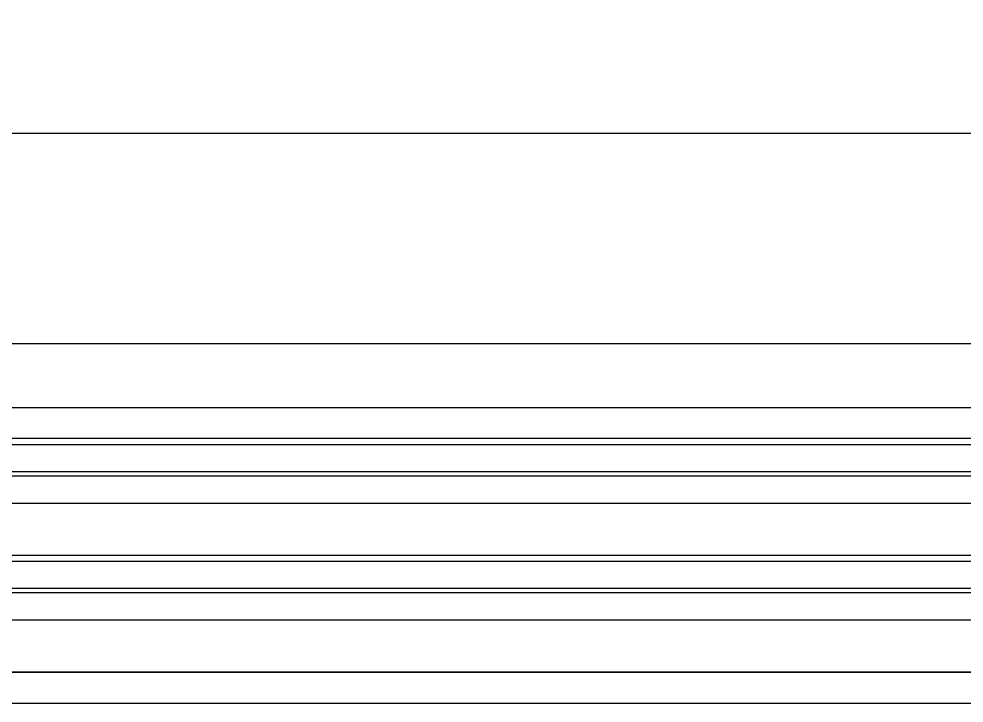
# Model space of a CAD drawing. Header units: inches. Extents: x 4138 to 127072, y -26315 to 43858.
# Drawn here: x 67222 to 68032, y 8625 to 9211 of the extents above; entities that cross this region are included whole.
import ezdxf

# ---------------------------------------------------------------- set-up
doc = ezdxf.new("R2010")
doc.units = ezdxf.units.IN
doc.header["$LTSCALE"] = 50
doc.header["$MEASUREMENT"] = 0
for name, color, linetype in [('0-LINE', 7, 'Continuous'), ('03-WAL NEW', 3, 'Continuous'), ('04-WIN', 4, 'Continuous'), ('06-LIGHT', 4, 'Continuous')]:
    doc.layers.add(name, color=color, linetype=linetype)

# ---------------------------------------------------------------- blocks, each defined once
blk = doc.blocks.new('FLOOR')
at = {"layer": '04-WIN'}
for p, q in [((47486.18, 35212.76), (43756.18, 35212.76)), ((44693.65, 35207.76), (46578.72, 35207.76)), ((44693.65, 35157.53), (46578.72, 35157.53)), ((47498.75, 35112.76), (43743.62, 35112.76)), ((47486.18, 35112.76), (43756.18, 35112.76)), ((44693.65, 35107.76), (46578.72, 35107.76)), ((44693.65, 35057.53), (46578.72, 35057.53)), ((47498.75, 35012.76), (43743.62, 35012.76))]:
    blk.add_line(p, q, dxfattribs=at)
for points in [[(47516.18, 35239.26), (43726.18, 35239.26), (43726.18, 34986.26), (47516.18, 34986.26)], [(47516.18, 35212.76), (43726.18, 35212.76), (43726.18, 35012.76), (47516.18, 35012.76)], [(46582.17, 35180.65), (44690.17, 35180.65), (44690.17, 35184.65), (46582.17, 35184.65)], [(46582.17, 35080.65), (44690.17, 35080.65), (44690.17, 35084.65), (46582.17, 35084.65)]]:
    blk.add_lwpolyline(points, close=True, dxfattribs=at)
blk = doc.blocks.new('ERER')
at = {"layer": '03-WAL NEW'}
blk.add_lwpolyline([(68817.68, 22189.26), (68837.68, 22189.26, -0.414214), (68867.68, 22159.26), (68867.68, 16874.26), (73824.68, 16874.26)], format="xyb", dxfattribs=at)
blk.add_blockref('FLOOR', (25800, -18420))

msp = doc.modelspace()

# ---------------------------------------------------------------- linework, layer by layer
at = {"layer": '06-LIGHT'}
msp.add_line((64811.89, 9112.95), (69768.89, 9112.95), dxfattribs=at)

# ---------------------------------------------------------------- block references
at = {"layer": '0-LINE'}
msp.add_blockref('ERER', (-4055.79, -7941.31), dxfattribs=at)

doc.saveas('drawing.dxf')
